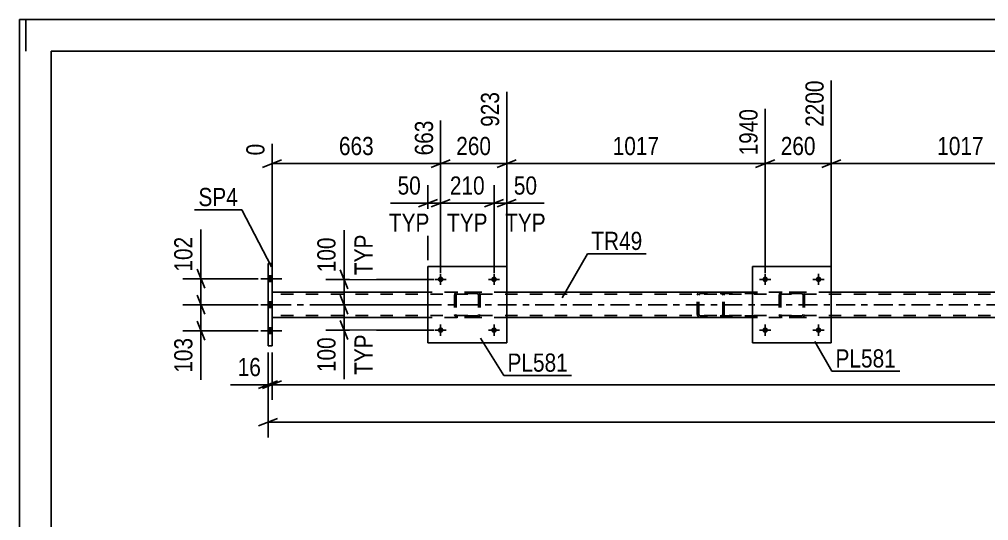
# Model space of a CAD drawing. Header units: millimetres. Extents: x 0 to 841, y 0 to 594.
# Drawn here: x 0 to 152.6, y 515 to 594 of the extents above; entities that cross this region are included whole.
import ezdxf

# ---------------------------------------------------------------- set-up
doc = ezdxf.new("R2010")
doc.units = ezdxf.units.MM
doc.linetypes.add('DXK_LINE_DOT2', pattern=[3.9198, 1.9599, -1.9599])
doc.linetypes.add('DXK_LINE_DOT3', pattern=[5.9187, 2.979, -0.9799, 0.9799, -0.9799])
doc.styles.add('Arial Narrow', font='ARIALN.TTF', dxfattribs={"height": 0.2})

# ---------------------------------------------------------------- blocks, each defined once
blk = doc.blocks.new('Unknown-232924980-1133')
at = {"color": 5, "linetype": 'Continuous'}
for p, q in [((841, 594), (0, 594)), ((0, 594), (0, 0)), ((1, 589), (1, 594)), ((836, 589), (5, 589)), ((5, 589), (5, 5))]:
    blk.add_line(p, q, dxfattribs=at)
blk = doc.blocks.new('Part-232924980-32449 - 11367')
at = {"color": 7, "linetype": 'DXK_LINE_DOT2'}
for p, q in [((68.51, 550.56), (68.54, 550.74)), ((68.54, 550.74), (68.51, 550.56)), ((68.8, 551), (68.99, 551.04)), ((68.99, 551.04), (68.8, 551)), ((68.82, 550.73), (68.89, 550.78)), ((68.89, 550.78), (68.99, 550.8)), ((72.03, 551.04), (68.99, 551.04)), ((72.03, 550.8), (68.99, 550.8)), ((72.03, 551.04), (72.21, 551)), ((72.21, 551), (72.03, 551.04)), ((72.03, 550.8), (72.12, 550.78)), ((72.12, 550.78), (72.2, 550.73)), ((72.47, 550.74), (72.51, 550.56)), ((72.51, 550.56), (72.47, 550.74)), ((68.51, 550.56), (68.51, 547.52)), ((68.75, 550.56), (68.76, 550.65)), ((68.75, 550.56), (68.75, 547.52)), ((68.76, 550.65), (68.82, 550.73)), ((72.2, 550.73), (72.25, 550.65)), ((72.25, 550.65), (72.27, 550.56)), ((72.27, 550.56), (72.27, 547.52)), ((72.51, 550.56), (72.51, 547.52)), ((68.54, 547.33), (68.51, 547.52)), ((68.51, 547.52), (68.54, 547.33)), ((68.76, 547.43), (68.75, 547.52)), ((68.82, 547.35), (68.76, 547.43)), ((68.99, 547.04), (68.8, 547.07)), ((68.8, 547.07), (68.99, 547.04)), ((68.89, 547.3), (68.82, 547.35)), ((68.99, 547.28), (68.89, 547.3)), ((72.03, 547.28), (68.99, 547.28)), ((72.03, 547.04), (68.99, 547.04)), ((72.12, 547.3), (72.03, 547.28)), ((72.21, 547.07), (72.03, 547.04)), ((72.03, 547.04), (72.21, 547.07)), ((72.2, 547.35), (72.12, 547.3)), ((72.25, 547.43), (72.2, 547.35)), ((72.27, 547.52), (72.25, 547.43)), ((72.51, 547.52), (72.47, 547.33)), ((72.47, 547.33), (72.51, 547.52))]:
    blk.add_line(p, q, dxfattribs=at)
at = {"color": 7, "linetype": 'DXK_LINE_DOT3'}
blk.add_line((70.51, 549.04), (70.51, 549.04), dxfattribs=at)
at = {"color": 7, "linetype": 'DXK_LINE_DOT2'}
for centre, start, end in [((68.99, 550.56), 112.5, 157.5), ((68.99, 550.56), 112.5, 157.5), ((72.03, 550.56), 22.5, 67.5), ((72.03, 550.56), 22.5, 67.5), ((68.99, 547.52), 202.5, 247.5), ((68.99, 547.52), 202.5, 247.5), ((72.03, 547.52), 292.5, 337.5), ((72.03, 547.52), 292.5, 337.5)]:
    blk.add_arc(centre, 0.48, start, end, dxfattribs=at)
blk = doc.blocks.new('Part-232924980-11368 - 11367')
at = {"color": 7, "linetype": 'DXK_LINE_DOT2'}
for p, q in [((106.75, 550.74), (106.73, 550.64)), ((107.22, 551.04), (107.02, 551)), ((107.04, 550.73), (107.12, 550.78)), ((107.12, 550.78), (107.22, 550.8)), ((116.16, 551.04), (107.22, 551.04)), ((116.16, 550.8), (107.22, 550.8)), ((110.65, 551), (110.45, 551.04)), ((110.45, 550.8), (110.55, 550.78)), ((110.55, 550.78), (110.63, 550.73)), ((110.95, 550.64), (110.93, 550.74)), ((106.73, 550.64), (106.71, 550.56)), ((106.71, 547.52), (106.71, 550.56)), ((106.96, 550.56), (106.98, 550.65)), ((106.96, 547.52), (106.96, 550.56)), ((106.98, 550.65), (107.04, 550.73)), ((110.63, 550.73), (110.69, 550.65)), ((110.69, 550.65), (110.71, 550.56)), ((110.71, 547.52), (110.71, 550.56)), ((110.96, 550.56), (110.95, 550.64)), ((110.96, 547.52), (110.96, 550.56)), ((106.71, 547.52), (106.73, 547.43)), ((106.73, 547.43), (106.75, 547.33)), ((106.98, 547.45), (106.96, 547.52)), ((106.98, 547.43), (106.98, 547.45)), ((107.04, 547.35), (106.98, 547.43)), ((107.02, 547.07), (107.22, 547.04)), ((107.12, 547.3), (107.04, 547.35)), ((107.22, 547.28), (107.12, 547.3)), ((116.16, 547.28), (107.22, 547.28)), ((116.16, 547.04), (107.22, 547.04)), ((110.55, 547.3), (110.45, 547.28)), ((110.45, 547.04), (110.65, 547.07)), ((110.63, 547.35), (110.55, 547.3)), ((110.69, 547.43), (110.63, 547.35)), ((110.69, 547.45), (110.71, 547.52)), ((110.69, 547.43), (110.69, 547.45)), ((110.93, 547.33), (110.95, 547.43)), ((110.95, 547.43), (110.96, 547.52))]:
    blk.add_line(p, q, dxfattribs=at)
for centre, start, end in [((107.2, 550.54), 110.7583, 155.68), ((110.47, 550.54), 24.32, 69.2417), ((107.2, 547.54), 204.32, 249.2417)]:
    blk.add_arc(centre, 0.496, start, end, dxfattribs=at)
blk = doc.blocks.new('Part-232924980-32450 - 11367')
at = {"color": 2, "linetype": 'Continuous'}
for p, q in [((64.31, 555.04), (64.31, 543.04)), ((64.31, 555.04), (76.71, 555.04)), ((76.71, 555.04), (76.71, 543.04)), ((76.71, 543.04), (64.31, 543.04))]:
    blk.add_line(p, q, dxfattribs=at)
at = {"color": 7, "linetype": 'DXK_LINE_DOT2'}
for p, q in [((64.31, 543.04), (64.31, 555.04)), ((76.71, 543.04), (76.71, 555.04))]:
    blk.add_line(p, q, dxfattribs=at)
blk = doc.blocks.new('Part-232924980-32447 - 11367')
at = {"color": 7, "linetype": 'DXK_LINE_DOT2'}
for p, q in [((119.59, 550.56), (119.62, 550.74)), ((119.62, 550.74), (119.59, 550.56)), ((119.88, 551), (120.07, 551.04)), ((120.07, 551.04), (119.88, 551)), ((119.9, 550.73), (119.98, 550.78)), ((119.98, 550.78), (120.07, 550.8)), ((123.11, 551.04), (120.07, 551.04)), ((123.11, 550.8), (120.07, 550.8)), ((123.11, 551.04), (123.29, 551)), ((123.29, 551), (123.11, 551.04)), ((123.11, 550.8), (123.2, 550.78)), ((123.2, 550.78), (123.28, 550.73)), ((123.55, 550.74), (123.59, 550.56)), ((123.59, 550.56), (123.55, 550.74)), ((119.59, 550.56), (119.59, 547.52)), ((119.83, 550.56), (119.85, 550.65)), ((119.83, 550.56), (119.83, 547.52)), ((119.85, 550.65), (119.9, 550.73)), ((123.28, 550.73), (123.33, 550.65)), ((123.33, 550.65), (123.35, 550.56)), ((123.35, 550.56), (123.35, 547.52)), ((123.59, 550.56), (123.59, 547.52)), ((119.62, 547.33), (119.59, 547.52)), ((119.59, 547.52), (119.62, 547.33)), ((119.85, 547.43), (119.83, 547.52)), ((119.9, 547.35), (119.85, 547.43)), ((120.07, 547.04), (119.88, 547.07)), ((119.88, 547.07), (120.07, 547.04)), ((119.98, 547.3), (119.9, 547.35)), ((120.07, 547.28), (119.98, 547.3)), ((123.11, 547.28), (120.07, 547.28)), ((123.11, 547.04), (120.07, 547.04)), ((123.2, 547.3), (123.11, 547.28)), ((123.29, 547.07), (123.11, 547.04)), ((123.11, 547.04), (123.29, 547.07)), ((123.28, 547.35), (123.2, 547.3)), ((123.33, 547.43), (123.28, 547.35)), ((123.35, 547.52), (123.33, 547.43)), ((123.59, 547.52), (123.55, 547.33)), ((123.55, 547.33), (123.59, 547.52))]:
    blk.add_line(p, q, dxfattribs=at)
at = {"color": 7, "linetype": 'DXK_LINE_DOT3'}
blk.add_line((121.59, 549.04), (121.59, 549.04), dxfattribs=at)
at = {"color": 7, "linetype": 'DXK_LINE_DOT2'}
for centre, start, end in [((120.07, 550.56), 112.5, 157.5), ((120.07, 550.56), 112.5, 157.5), ((123.11, 550.56), 22.5, 67.5), ((123.11, 550.56), 22.5, 67.5), ((120.07, 547.52), 202.5, 247.5), ((120.07, 547.52), 202.5, 247.5), ((123.11, 547.52), 292.5, 337.5), ((123.11, 547.52), 292.5, 337.5)]:
    blk.add_arc(centre, 0.48, start, end, dxfattribs=at)
blk = doc.blocks.new('Bolt-232924980-32476 - 11367')
at = {"linetype": 'Continuous'}
for points in [[(117.83, 545.04, -1), (116.95, 545.04, -1)], [(126.23, 545.04, -1), (125.35, 545.04, -1)]]:
    blk.add_hatch(color=1, dxfattribs=at).paths.add_polyline_path(points)
at = {"color": 1, "linetype": 'Continuous'}
for p, q in [((116.51, 545.04), (118.27, 545.04)), ((117.39, 545.92), (117.39, 544.16)), ((124.91, 545.04), (126.67, 545.04)), ((125.79, 545.92), (125.79, 544.16))]:
    blk.add_line(p, q, dxfattribs=at)
blk = doc.blocks.new('Bolt-232924980-32477 - 11367')
at = {"linetype": 'Continuous'}
for points in [[(117.83, 553.04, -1), (116.95, 553.04, -1)], [(126.23, 553.04, -1), (125.35, 553.04, -1)]]:
    blk.add_hatch(color=1, dxfattribs=at).paths.add_polyline_path(points)
at = {"color": 1, "linetype": 'Continuous'}
for p, q in [((117.39, 553.92), (117.39, 552.16)), ((125.79, 553.92), (125.79, 552.16)), ((116.51, 553.04), (118.27, 553.04)), ((124.91, 553.04), (126.67, 553.04))]:
    blk.add_line(p, q, dxfattribs=at)
blk = doc.blocks.new('Part-232924980-11387 - 11367')
at = {"color": 2, "linetype": 'Continuous'}
for p, q in [((39.78, 555.54), (39.14, 555.54)), ((39.14, 555.54), (39.14, 542.54)), ((39.78, 555.54), (39.78, 542.54)), ((39.78, 542.54), (39.14, 542.54))]:
    blk.add_line(p, q, dxfattribs=at)
blk = doc.blocks.new('Part-232924980-11456 - 11367')
at = {"color": 2, "linetype": 'Continuous'}
for p, q in [((64.31, 551.04), (39.78, 551.04)), ((115.39, 551.04), (76.71, 551.04)), ((166.47, 551.04), (127.79, 551.04)), ((64.31, 547.04), (39.78, 547.04)), ((115.39, 547.04), (76.71, 547.04)), ((166.47, 547.04), (127.79, 547.04))]:
    blk.add_line(p, q, dxfattribs=at)
at = {"color": 7, "linetype": 'DXK_LINE_DOT2'}
for p, q in [((39.78, 547.04), (39.78, 551.04)), ((76.71, 551.04), (64.31, 551.04)), ((127.79, 551.04), (115.39, 551.04)), ((760.45, 550.72), (39.78, 550.72)), ((760.45, 547.36), (39.78, 547.36)), ((76.71, 547.04), (64.31, 547.04)), ((127.79, 547.04), (115.39, 547.04))]:
    blk.add_line(p, q, dxfattribs=at)
at = {"color": 7, "linetype": 'DXK_LINE_DOT3'}
blk.add_line((39.78, 549.04), (760.45, 549.04), dxfattribs=at)
blk = doc.blocks.new('Bolt-232924980-11491 - 11367')
at = {"linetype": 'Continuous'}
for points in [[(39.78, 552.7), (39.78, 553.58), (39.14, 553.58), (39.14, 552.7)], [(39.78, 552.7), (39.78, 553.58), (39.14, 553.58), (39.14, 552.7)], [(39.78, 552.7), (39.78, 553.58), (39.14, 553.58), (39.14, 552.7)], [(39.78, 548.6), (39.78, 549.48), (39.14, 549.48), (39.14, 548.6)], [(39.78, 548.6), (39.78, 549.48), (39.14, 549.48), (39.14, 548.6)], [(39.78, 544.5), (39.78, 545.38), (39.14, 545.38), (39.14, 544.5)], [(39.78, 544.5), (39.78, 545.38), (39.14, 545.38), (39.14, 544.5)], [(39.78, 544.5), (39.78, 545.38), (39.14, 545.38), (39.14, 544.5)]]:
    blk.add_hatch(color=1, dxfattribs=at).paths.add_polyline_path(points)
at = {"color": 1, "linetype": 'Continuous'}
for p, q in [((37.98, 553.14), (41.3, 553.14)), ((37.98, 553.14), (41.3, 553.14)), ((37.98, 553.14), (41.3, 553.14)), ((39.14, 553.58), (39.78, 553.58)), ((39.14, 553.58), (39.78, 553.58)), ((39.14, 553.58), (39.78, 553.58)), ((39.14, 552.7), (39.78, 552.7)), ((39.14, 552.7), (39.78, 552.7)), ((39.14, 552.7), (39.78, 552.7)), ((39.14, 549.48), (39.78, 549.48)), ((39.14, 549.48), (39.78, 549.48)), ((37.98, 549.04), (41.3, 549.04)), ((37.98, 549.04), (41.3, 549.04)), ((39.14, 548.6), (39.78, 548.6)), ((39.14, 548.6), (39.78, 548.6)), ((37.98, 544.94), (41.3, 544.94)), ((37.98, 544.94), (41.3, 544.94)), ((37.98, 544.94), (41.3, 544.94)), ((39.14, 545.38), (39.78, 545.38)), ((39.14, 545.38), (39.78, 545.38)), ((39.14, 545.38), (39.78, 545.38)), ((39.14, 544.5), (39.78, 544.5)), ((39.14, 544.5), (39.78, 544.5)), ((39.14, 544.5), (39.78, 544.5))]:
    blk.add_line(p, q, dxfattribs=at)
blk = doc.blocks.new('Part-232924980-32448 - 11367')
at = {"color": 2, "linetype": 'Continuous'}
for p, q in [((115.39, 555.04), (115.39, 543.04)), ((115.39, 555.04), (127.79, 555.04)), ((127.79, 555.04), (127.79, 543.04)), ((127.79, 543.04), (115.39, 543.04))]:
    blk.add_line(p, q, dxfattribs=at)
at = {"color": 7, "linetype": 'DXK_LINE_DOT2'}
for p, q in [((115.39, 543.04), (115.39, 555.04)), ((127.79, 543.04), (127.79, 555.04))]:
    blk.add_line(p, q, dxfattribs=at)
blk = doc.blocks.new('Bolt-232924980-32478 - 11367')
at = {"linetype": 'Continuous'}
for points in [[(66.75, 545.04, -1), (65.87, 545.04, -1)], [(75.15, 545.04, -1), (74.27, 545.04, -1)]]:
    blk.add_hatch(color=1, dxfattribs=at).paths.add_polyline_path(points)
at = {"color": 1, "linetype": 'Continuous'}
for p, q in [((65.43, 545.04), (67.19, 545.04)), ((66.31, 545.92), (66.31, 544.16)), ((73.83, 545.04), (75.59, 545.04)), ((74.71, 545.92), (74.71, 544.16))]:
    blk.add_line(p, q, dxfattribs=at)
blk = doc.blocks.new('Bolt-232924980-32479 - 11367')
at = {"linetype": 'Continuous'}
for points in [[(66.75, 553.04, -1), (65.87, 553.04, -1)], [(75.15, 553.04, -1), (74.27, 553.04, -1)]]:
    blk.add_hatch(color=1, dxfattribs=at).paths.add_polyline_path(points)
at = {"color": 1, "linetype": 'Continuous'}
for p, q in [((66.31, 553.92), (66.31, 552.16)), ((74.71, 553.92), (74.71, 552.16)), ((65.43, 553.04), (67.19, 553.04)), ((73.83, 553.04), (75.59, 553.04))]:
    blk.add_line(p, q, dxfattribs=at)
blk = doc.blocks.new('StraightDimension-232924980-36319 - 11367')
at = {"color": 7, "linetype": 'Continuous'}
for p, q in [((74.71, 554.04), (74.71, 567.89)), ((76.71, 556.04), (76.71, 567.89)), ((73.21, 564.44), (76.21, 565.64)), ((74.71, 565.04), (76.71, 565.04)), ((78.21, 565.64), (75.21, 564.44))]:
    blk.add_line(p, q, dxfattribs=at)
at = {"color": 0}
blk.add_wipeout([(82.09, 565.79), (82.09, 569.99), (77.23, 569.99), (77.23, 565.79)], dxfattribs=at)
at = {"color": 0, "linetype": 'Continuous'}
blk.add_wipeout([(83.45, 559.94), (83.45, 564.14), (75.86, 564.14), (75.86, 559.94)], dxfattribs=at)
at = {"color": 7, "linetype": 'Continuous'}
blk.add_line((76.71, 565.04), (82.61, 565.04), dxfattribs=at)
blk.add_line((76.71, 565.04), (82.61, 565.04), dxfattribs=at)
at = {"color": 3, "style": 'Arial Narrow'}
blk.add_text('50', height=2.863, dxfattribs=at).set_placement((77.83, 566.39))
at = {"color": 3, "linetype": 'Continuous', "style": 'Arial Narrow'}
blk.add_text('TYP', height=2.863, dxfattribs=at).set_placement((76.46, 560.54))
blk = doc.blocks.new('StraightDimension-232924980-35680 - 11367')
at = {"color": 7, "linetype": 'Continuous'}
for p, q in [((76.71, 552.04), (76.71, 582.56)), ((66.31, 554.04), (66.31, 578.06)), ((64.81, 570.67), (67.81, 571.87)), ((66.31, 571.27), (76.71, 571.27)), ((78.21, 571.87), (75.21, 570.67))]:
    blk.add_line(p, q, dxfattribs=at)
at = {"color": 0}
blk.add_wipeout([(74.85, 572.02), (74.85, 576.22), (68.16, 576.22), (68.16, 572.02)], dxfattribs=at)
at = {"color": 3, "style": 'Arial Narrow'}
blk.add_text('260', height=2.863, dxfattribs=at).set_placement((68.76, 572.62))
at = {"color": 0, "linetype": 'Continuous'}
blk.add_wipeout([(76.11, 583.16), (71.91, 583.16), (71.91, 576.47), (76.11, 576.47)], dxfattribs=at)
at = {"color": 3, "linetype": 'Continuous', "style": 'Arial Narrow'}
blk.add_text('923', height=2.863, rotation=90.0002, dxfattribs=at).set_placement((75.51, 577.07))
blk = doc.blocks.new('StraightDimension-232924980-16162 - 11367')
at = {"color": 7, "linetype": 'Continuous'}
for p, q in [((39.78, 541.54), (39.78, 534.04)), ((41.28, 537.04), (38.28, 535.84)), ((39.78, 536.44), (760.45, 536.44))]:
    blk.add_line(p, q, dxfattribs=at)
blk = doc.blocks.new('StraightDimension-232924980-16163 - 11367')
at = {"color": 7, "linetype": 'Continuous'}
for p, q in [((39.14, 541.54), (39.14, 534.04)), ((39.78, 541.54), (39.78, 534.04)), ((37.64, 535.84), (40.64, 537.04)), ((41.28, 537.04), (38.28, 535.84)), ((39.14, 536.44), (39.78, 536.44))]:
    blk.add_line(p, q, dxfattribs=at)
at = {"color": 0}
blk.add_wipeout([(38.62, 537.19), (38.62, 541.39), (33.76, 541.39), (33.76, 537.19)], dxfattribs=at)
at = {"color": 7, "linetype": 'Continuous'}
blk.add_line((39.14, 536.44), (33.23, 536.44), dxfattribs=at)
blk.add_line((39.14, 536.44), (33.23, 536.44), dxfattribs=at)
at = {"color": 3, "style": 'Arial Narrow'}
blk.add_text('16', height=2.863, dxfattribs=at).set_placement((34.36, 537.79))
blk = doc.blocks.new('StraightDimension-232924980-35527 - 11367')
at = {"color": 7, "linetype": 'Continuous'}
for p, q in [((27.98, 554.64), (29.18, 551.64)), ((37.58, 553.14), (25.73, 553.14)), ((28.58, 549.04), (28.58, 553.14)), ((29.18, 547.54), (27.98, 550.54)), ((37.58, 549.04), (25.73, 549.04))]:
    blk.add_line(p, q, dxfattribs=at)
at = {"color": 0}
blk.add_wipeout([(27.83, 560.35), (23.63, 560.35), (23.63, 553.66), (27.83, 553.66)], dxfattribs=at)
at = {"color": 7, "linetype": 'Continuous'}
blk.add_line((28.58, 553.14), (28.58, 560.87), dxfattribs=at)
blk.add_line((28.58, 553.14), (28.58, 560.87), dxfattribs=at)
at = {"color": 3, "style": 'Arial Narrow'}
blk.add_text('102', height=2.863, rotation=90.0002, dxfattribs=at).set_placement((27.23, 554.26))
blk = doc.blocks.new('StraightDimension-232924980-35528 - 11367')
at = {"color": 7, "linetype": 'Continuous'}
for p, q in [((27.98, 550.54), (29.18, 547.54)), ((37.58, 549.04), (25.73, 549.04)), ((28.58, 544.94), (28.58, 549.04)), ((29.18, 543.44), (27.98, 546.44)), ((37.58, 544.94), (25.73, 544.94))]:
    blk.add_line(p, q, dxfattribs=at)
at = {"color": 0}
blk.add_wipeout([(27.83, 544.41), (23.63, 544.41), (23.63, 537.73), (27.83, 537.73)], dxfattribs=at)
at = {"color": 7, "linetype": 'Continuous'}
blk.add_line((28.58, 544.94), (28.58, 537.2), dxfattribs=at)
blk.add_line((28.58, 544.94), (28.58, 537.2), dxfattribs=at)
at = {"color": 3, "style": 'Arial Narrow'}
blk.add_text('103', height=2.863, rotation=90.0002, dxfattribs=at).set_placement((27.23, 538.33))
blk = doc.blocks.new('StraightDimension-232924980-35553 - 11367')
at = {"color": 7, "linetype": 'Continuous'}
for p, q in [((39.14, 541.54), (39.14, 528.14)), ((40.64, 531.14), (37.64, 529.94)), ((39.14, 530.54), (761.09, 530.54))]:
    blk.add_line(p, q, dxfattribs=at)
blk = doc.blocks.new('StraightDimension-232924980-35677 - 11367')
at = {"color": 7, "linetype": 'Continuous'}
for p, q in [((127.79, 552.04), (127.79, 584.39)), ((168.47, 554.04), (168.47, 579.89)), ((129.29, 571.87), (126.29, 570.67)), ((127.79, 571.27), (168.47, 571.27)), ((166.97, 570.67), (169.97, 571.87))]:
    blk.add_line(p, q, dxfattribs=at)
at = {"color": 0, "linetype": 'Continuous'}
blk.add_wipeout([(167.87, 580.49), (163.67, 580.49), (163.67, 571.97), (167.87, 571.97)], dxfattribs=at)
at = {"color": 0}
blk.add_wipeout([(152.38, 572.02), (152.38, 576.22), (143.87, 576.22), (143.87, 572.02)], dxfattribs=at)
at = {"color": 3, "linetype": 'Continuous', "style": 'Arial Narrow'}
blk.add_text('3217', height=2.863, rotation=90.0002, dxfattribs=at).set_placement((167.27, 572.57))
at = {"color": 3, "style": 'Arial Narrow'}
blk.add_text('1017', height=2.863, dxfattribs=at).set_placement((144.47, 572.62))
blk = doc.blocks.new('StraightDimension-232924980-35678 - 11367')
at = {"color": 7, "linetype": 'Continuous'}
for p, q in [((127.79, 552.04), (127.79, 584.39)), ((117.39, 554.04), (117.39, 579.89)), ((115.89, 570.67), (118.89, 571.87)), ((117.39, 571.27), (127.79, 571.27)), ((129.29, 571.87), (126.29, 570.67))]:
    blk.add_line(p, q, dxfattribs=at)
at = {"color": 0}
blk.add_wipeout([(125.93, 572.02), (125.93, 576.22), (119.24, 576.22), (119.24, 572.02)], dxfattribs=at)
at = {"color": 3, "style": 'Arial Narrow'}
blk.add_text('260', height=2.863, dxfattribs=at).set_placement((119.84, 572.62))
at = {"color": 0, "linetype": 'Continuous'}
blk.add_wipeout([(127.19, 584.99), (122.99, 584.99), (122.99, 576.47), (127.19, 576.47)], dxfattribs=at)
at = {"color": 3, "linetype": 'Continuous', "style": 'Arial Narrow'}
blk.add_text('2200', height=2.863, rotation=90.0002, dxfattribs=at).set_placement((126.59, 577.07))
blk = doc.blocks.new('StraightDimension-232924980-35679 - 11367')
at = {"color": 7, "linetype": 'Continuous'}
for p, q in [((76.71, 552.04), (76.71, 582.56)), ((117.39, 554.04), (117.39, 579.89)), ((78.21, 571.87), (75.21, 570.67)), ((76.71, 571.27), (117.39, 571.27)), ((115.89, 570.67), (118.89, 571.87))]:
    blk.add_line(p, q, dxfattribs=at)
at = {"color": 0, "linetype": 'Continuous'}
blk.add_wipeout([(116.79, 580.49), (112.59, 580.49), (112.59, 571.97), (116.79, 571.97)], dxfattribs=at)
at = {"color": 0}
blk.add_wipeout([(101.3, 572.02), (101.3, 576.22), (92.79, 576.22), (92.79, 572.02)], dxfattribs=at)
at = {"color": 3, "linetype": 'Continuous', "style": 'Arial Narrow'}
blk.add_text('1940', height=2.863, rotation=90.0002, dxfattribs=at).set_placement((116.19, 572.57))
at = {"color": 3, "style": 'Arial Narrow'}
blk.add_text('1017', height=2.863, dxfattribs=at).set_placement((93.39, 572.62))
blk = doc.blocks.new('StraightDimension-232924980-35681 - 11367')
at = {"color": 7, "linetype": 'Continuous'}
for p, q in [((66.31, 554.04), (66.31, 578.06)), ((39.78, 552.04), (39.78, 574.4)), ((41.28, 571.87), (38.28, 570.67)), ((39.78, 571.27), (66.31, 571.27)), ((64.81, 570.67), (67.81, 571.87))]:
    blk.add_line(p, q, dxfattribs=at)
at = {"color": 0, "linetype": 'Continuous'}
for points in [[(65.71, 578.66), (61.51, 578.66), (61.51, 571.97), (65.71, 571.97)], [(39.18, 575), (34.98, 575), (34.98, 571.97), (39.18, 571.97)]]:
    blk.add_wipeout(points, dxfattribs=at)
at = {"color": 0}
blk.add_wipeout([(56.39, 572.02), (56.39, 576.22), (49.7, 576.22), (49.7, 572.02)], dxfattribs=at)
at = {"color": 3, "linetype": 'Continuous', "style": 'Arial Narrow'}
for s, height, p in [('663', 2.863, (65.11, 572.57)), ('0', 2.86, (38.58, 572.57))]:
    blk.add_text(s, height=height, rotation=90.0002, dxfattribs=at).set_placement(p)
at = {"color": 3, "style": 'Arial Narrow'}
blk.add_text('663', height=2.863, dxfattribs=at).set_placement((50.3, 572.62))
blk = doc.blocks.new('StraightDimension-232924980-36320 - 11367')
at = {"color": 7, "linetype": 'Continuous'}
for p, q in [((66.31, 554.04), (66.31, 567.89)), ((74.71, 554.04), (74.71, 567.89)), ((64.81, 564.44), (67.81, 565.64)), ((66.31, 565.04), (74.71, 565.04)), ((76.21, 565.64), (73.21, 564.44))]:
    blk.add_line(p, q, dxfattribs=at)
at = {"color": 0}
blk.add_wipeout([(73.85, 565.79), (73.85, 569.99), (67.16, 569.99), (67.16, 565.79)], dxfattribs=at)
at = {"color": 0, "linetype": 'Continuous'}
blk.add_wipeout([(74.3, 559.94), (74.3, 564.14), (66.71, 564.14), (66.71, 559.94)], dxfattribs=at)
at = {"color": 3, "style": 'Arial Narrow'}
blk.add_text('210', height=2.863, dxfattribs=at).set_placement((67.76, 566.39))
at = {"color": 3, "linetype": 'Continuous', "style": 'Arial Narrow'}
blk.add_text('TYP', height=2.863, dxfattribs=at).set_placement((67.31, 560.54))
blk = doc.blocks.new('StraightDimension-232924980-36321 - 11367')
at = {"color": 7, "linetype": 'Continuous'}
for p, q in [((64.31, 556.04), (64.31, 567.89)), ((66.31, 554.04), (66.31, 567.89)), ((62.81, 564.44), (65.81, 565.64)), ((64.31, 565.04), (66.31, 565.04)), ((67.81, 565.64), (64.81, 564.44))]:
    blk.add_line(p, q, dxfattribs=at)
at = {"color": 0}
blk.add_wipeout([(63.78, 565.79), (63.78, 569.99), (58.93, 569.99), (58.93, 565.79)], dxfattribs=at)
at = {"color": 0, "linetype": 'Continuous'}
blk.add_wipeout([(65.15, 559.94), (65.15, 564.14), (57.56, 564.14), (57.56, 559.94)], dxfattribs=at)
at = {"color": 7, "linetype": 'Continuous'}
blk.add_line((64.31, 565.04), (58.4, 565.04), dxfattribs=at)
blk.add_line((64.31, 565.04), (58.4, 565.04), dxfattribs=at)
at = {"color": 3, "style": 'Arial Narrow'}
blk.add_text('50', height=2.863, dxfattribs=at).set_placement((59.53, 566.39))
at = {"color": 3, "linetype": 'Continuous', "style": 'Arial Narrow'}
blk.add_text('TYP', height=2.863, dxfattribs=at).set_placement((58.16, 560.54))
blk = doc.blocks.new('StraightDimension-232924980-36362 - 11367')
at = {"color": 7, "linetype": 'Continuous'}
for p, q in [((50.51, 554.54), (51.71, 551.54)), ((65.31, 553.04), (48.26, 553.04)), ((51.11, 549.04), (51.11, 553.04)), ((51.71, 547.54), (50.51, 550.54)), ((65.31, 549.04), (48.26, 549.04))]:
    blk.add_line(p, q, dxfattribs=at)
at = {"color": 0}
blk.add_wipeout([(50.36, 560.25), (46.16, 560.25), (46.16, 553.56), (50.36, 553.56)], dxfattribs=at)
at = {"color": 0, "linetype": 'Continuous'}
blk.add_wipeout([(56.21, 560.7), (52.01, 560.7), (52.01, 553.11), (56.21, 553.11)], dxfattribs=at)
at = {"color": 7, "linetype": 'Continuous'}
blk.add_line((51.11, 553.04), (51.11, 560.77), dxfattribs=at)
blk.add_line((51.11, 553.04), (51.11, 560.77), dxfattribs=at)
at = {"color": 3, "linetype": 'Continuous', "style": 'Arial Narrow'}
blk.add_text('TYP', height=2.863, rotation=90.0002, dxfattribs=at).set_placement((55.61, 553.71))
at = {"color": 3, "style": 'Arial Narrow'}
blk.add_text('100', height=2.863, rotation=90.0002, dxfattribs=at).set_placement((49.76, 554.16))
blk = doc.blocks.new('StraightDimension-232924980-36363 - 11367')
at = {"color": 7, "linetype": 'Continuous'}
for p, q in [((50.51, 550.54), (51.71, 547.54)), ((65.31, 549.04), (48.26, 549.04)), ((51.11, 545.04), (51.11, 549.04)), ((51.71, 543.54), (50.51, 546.54)), ((65.31, 545.04), (48.26, 545.04))]:
    blk.add_line(p, q, dxfattribs=at)
at = {"color": 0, "linetype": 'Continuous'}
blk.add_wipeout([(56.21, 544.97), (52.01, 544.97), (52.01, 537.38), (56.21, 537.38)], dxfattribs=at)
at = {"color": 0}
blk.add_wipeout([(50.36, 544.51), (46.16, 544.51), (46.16, 537.83), (50.36, 537.83)], dxfattribs=at)
at = {"color": 7, "linetype": 'Continuous'}
blk.add_line((51.11, 545.04), (51.11, 537.3), dxfattribs=at)
blk.add_line((51.11, 545.04), (51.11, 537.3), dxfattribs=at)
at = {"color": 3, "style": 'Arial Narrow'}
blk.add_text('100', height=2.863, rotation=90.0002, dxfattribs=at).set_placement((49.76, 538.43))
at = {"color": 3, "linetype": 'Continuous', "style": 'Arial Narrow'}
blk.add_text('TYP', height=2.863, rotation=90.0002, dxfattribs=at).set_placement((55.61, 537.98))
blk = doc.blocks.new('Mark-232924980-16190 - 11367')
at = {"color": 0}
blk.add_wipeout([(34.39, 564.58), (34.39, 567.58), (28.18, 567.58), (28.18, 564.58)], dxfattribs=at)
blk.add_wipeout([(34.39, 564.58), (34.39, 567.58), (28.18, 567.58), (28.18, 564.58)], dxfattribs=at)
at = {"color": 30, "linetype": 'Continuous'}
for p in [(27.58, 563.98), (39.67, 555)]:
    blk.add_line(p, (34.99, 563.98), dxfattribs=at)
at = {"color": 3, "style": 'Arial Narrow'}
blk.add_text('SP4', height=2.863, dxfattribs=at).set_placement((28.18, 564.58))
blk = doc.blocks.new('Mark-232924980-16193 - 11367')
at = {"color": 0}
blk.add_wipeout([(98.06, 557.67), (98.06, 560.67), (90.02, 560.67), (90.02, 557.67)], dxfattribs=at)
blk.add_wipeout([(98.06, 557.67), (98.06, 560.67), (90.02, 560.67), (90.02, 557.67)], dxfattribs=at)
at = {"color": 30, "linetype": 'Continuous'}
for p, q in [((85.42, 550.15), (89.42, 557.07)), ((89.42, 557.07), (98.66, 557.07))]:
    blk.add_line(p, q, dxfattribs=at)
at = {"color": 3, "style": 'Arial Narrow'}
blk.add_text('TR49', height=2.863, dxfattribs=at).set_placement((90.02, 557.67))
blk = doc.blocks.new('Mark-232924980-35567 - 11367')
at = {"color": 0}
blk.add_wipeout([(137.96, 539.15), (137.96, 542.15), (128.46, 542.15), (128.46, 539.15)], dxfattribs=at)
blk.add_wipeout([(137.96, 539.15), (137.96, 542.15), (128.46, 542.15), (128.46, 539.15)], dxfattribs=at)
at = {"color": 30, "linetype": 'Continuous'}
for p, q in [((125.18, 543.23), (127.86, 538.55)), ((127.86, 538.55), (138.56, 538.55))]:
    blk.add_line(p, q, dxfattribs=at)
at = {"color": 3, "style": 'Arial Narrow'}
blk.add_text('PL581', height=2.863, dxfattribs=at).set_placement((128.46, 539.15))
blk = doc.blocks.new('Mark-232924980-35570 - 11367')
at = {"color": 0}
blk.add_wipeout([(86.33, 538.49), (86.33, 541.49), (76.83, 541.49), (76.83, 538.49)], dxfattribs=at)
blk.add_wipeout([(86.33, 538.49), (86.33, 541.49), (76.83, 541.49), (76.83, 538.49)], dxfattribs=at)
at = {"color": 30, "linetype": 'Continuous'}
for p, q in [((72.56, 543.76), (76.23, 537.89)), ((76.23, 537.89), (86.93, 537.89))]:
    blk.add_line(p, q, dxfattribs=at)
at = {"color": 3, "style": 'Arial Narrow'}
blk.add_text('PL581', height=2.863, dxfattribs=at).set_placement((76.83, 538.49))

msp = doc.modelspace()

# ---------------------------------------------------------------- block references
for name in ['Unknown-232924980-1133', 'Part-232924980-11387 - 11367', 'Part-232924980-32450 - 11367', 'Bolt-232924980-32479 - 11367', 'Part-232924980-32448 - 11367', 'Bolt-232924980-32477 - 11367', 'Bolt-232924980-11491 - 11367', 'Part-232924980-11456 - 11367', 'Part-232924980-32449 - 11367', 'Part-232924980-11368 - 11367', 'Part-232924980-32447 - 11367', 'Bolt-232924980-32478 - 11367', 'Bolt-232924980-32476 - 11367']:
    msp.add_blockref(name, (0, 0))

# ---------------------------------------------------------------- next in the draw order: block references
for name in ['StraightDimension-232924980-35677 - 11367', 'StraightDimension-232924980-36319 - 11367', 'StraightDimension-232924980-35527 - 11367', 'StraightDimension-232924980-16162 - 11367']:
    msp.add_blockref(name, (0, 0))

# ---------------------------------------------------------------- next in the draw order: block references
for name in ['StraightDimension-232924980-35678 - 11367', 'StraightDimension-232924980-35680 - 11367', 'StraightDimension-232924980-16163 - 11367']:
    msp.add_blockref(name, (0, 0))

# ---------------------------------------------------------------- next in the draw order: block references
for name in ['StraightDimension-232924980-35679 - 11367', 'StraightDimension-232924980-35681 - 11367', 'StraightDimension-232924980-35528 - 11367']:
    msp.add_blockref(name, (0, 0))

# ---------------------------------------------------------------- next in the draw order: block references
for name in ['StraightDimension-232924980-36320 - 11367', 'Mark-232924980-16190 - 11367', 'Mark-232924980-16193 - 11367', 'StraightDimension-232924980-35553 - 11367']:
    msp.add_blockref(name, (0, 0))

# ---------------------------------------------------------------- next in the draw order: block references
for name in ['StraightDimension-232924980-36321 - 11367', 'Mark-232924980-35570 - 11367', 'Mark-232924980-35567 - 11367']:
    msp.add_blockref(name, (0, 0))

# ---------------------------------------------------------------- next in the draw order: block references
msp.add_blockref('StraightDimension-232924980-36362 - 11367', (0, 0))

# ---------------------------------------------------------------- next in the draw order: block references
msp.add_blockref('StraightDimension-232924980-36363 - 11367', (0, 0))

doc.saveas('drawing.dxf')
